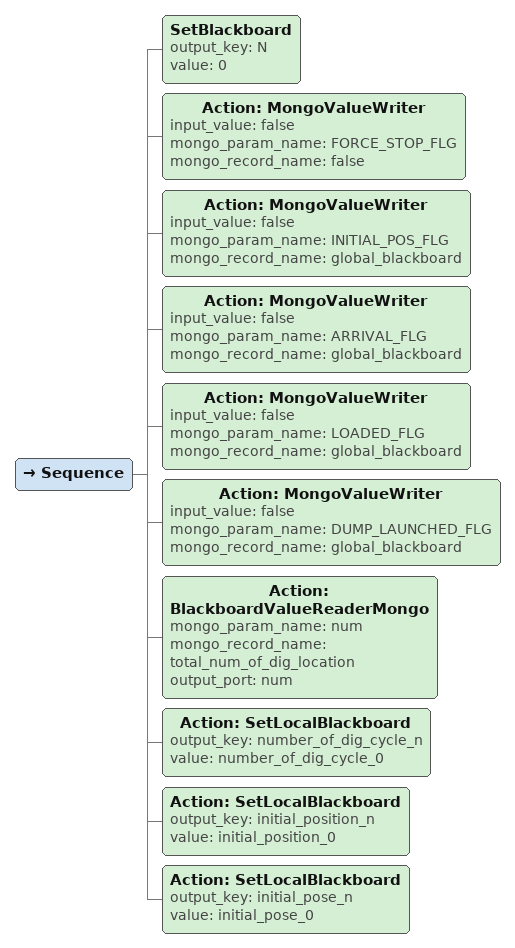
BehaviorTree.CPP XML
<Sequence>
    <SetBlackboard output_key="N" value="0"/>
    <Action ID="MongoValueWriter" input_value="false" mongo_param_name="FORCE_STOP_FLG" mongo_record_name="false"/>
    <Action ID="MongoValueWriter" input_value="false" mongo_param_name="INITIAL_POS_FLG" mongo_record_name="global_blackboard"/>
    <Action ID="MongoValueWriter" input_value="false" mongo_param_name="ARRIVAL_FLG" mongo_record_name="global_blackboard"/>
    <Action ID="MongoValueWriter" input_value="false" mongo_param_name="LOADED_FLG" mongo_record_name="global_blackboard"/>
    <Action ID="MongoValueWriter" input_value="false" mongo_param_name="DUMP_LAUNCHED_FLG" mongo_record_name="global_blackboard"/>
    <Action ID="BlackboardValueReaderMongo" mongo_param_name="num" mongo_record_name="total_num_of_dig_location" output_port="num"/>
    <Action ID="SetLocalBlackboard" output_key="number_of_dig_cycle_n" value="number_of_dig_cycle_0"/>
    <Action ID="SetLocalBlackboard" output_key="initial_position_n" value="initial_position_0"/>
    <Action ID="SetLocalBlackboard" output_key="initial_pose_n" value="initial_pose_0"/>
</Sequence>
